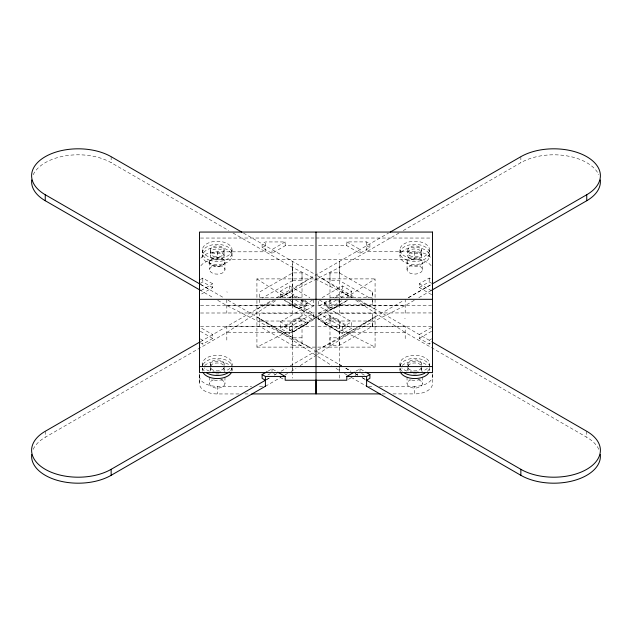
<?xml version="1.0" encoding="UTF-8"?>
<svg xmlns="http://www.w3.org/2000/svg" width="632" height="632" viewBox="0 0 632 632"><rect width="100%" height="100%" fill="white"/><g stroke="black" fill="none" stroke-linecap="round" stroke-linejoin="round"><path stroke-width="0.47" stroke-dasharray="3.16 2.37" d="M238.999 393.941L217.282 393.957A17.751 10.254 -0.1 0 1 199.522 383.719L199.515 373.236M292.711 298.738L292.711 305.564L375.076 347.11L375.076 298.407M292.711 297.759L292.703 261.49L292.703 280.505L262.288 298.075M329.975 345.42L329.983 337.812L339.297 337.82L372.248 318.789L372.248 313.401L329.983 313.409L329.975 321.017L372.248 321.009L372.248 326.404L339.297 345.435L329.975 345.42L329.983 313.409M339.305 378.118L339.297 323.742M339.297 345.435L339.297 326.404L405.199 326.404L405.199 340.055M339.297 313.156L339.297 299.505M339.297 275.133L339.297 261.474L339.297 305.548L256.924 347.11L256.924 298.407M346.826 245.706L346.826 241.906L366.592 241.906L369.894 243.81L369.894 247.618L360.003 253.321L346.826 245.706L316.964 245.69M366.592 241.906L366.592 251.757L414.742 251.781A17.751 10.246 0 0 1 431.143 258.109M372.248 326.404L372.248 313.401M405.199 313.156L405.199 299.505M407.048 269.635L407.048 262.019M393.025 393.902L414.742 393.902L414.742 386.302A17.751 10.254 0 0 0 432.501 376.04L432.501 374.12M431.143 265.724A17.751 10.246 0 0 0 414.742 259.397L414.742 251.781M422.437 269.643L422.437 262.019M432.501 373.804L432.501 383.648A17.751 10.254 0 0 1 414.742 393.902M33.188 449.328A46.602 26.907 0 0 1 45.251 437.265L226.801 332.448L276.224 300.318M280.347 297.64L309.174 278.894M314.941 317.991L292.703 332.448L226.809 332.495M315.763 317.454L342.125 300.318M346.241 297.64L375.076 278.894L375.076 297.435M291.004 371.513L295.997 368.353M300.113 365.675L316.593 354.963M317.414 354.433L375.076 316.94M292.703 356.803L293.185 356.519M200.328 279.526L202.801 278.096L212.684 283.8L212.692 287.607L200.328 294.733M285.182 245.745L285.174 241.938L265.408 241.945L262.114 243.849L262.114 247.657L271.997 253.353L285.182 245.745L314.08 245.722M200.328 283.334L202.801 281.904L212.692 287.607M262.114 247.657L265.408 245.753M201.158 290.451L212.684 283.8M285.174 241.938L271.997 249.545L271.997 253.353M298.857 297.775L289.543 292.387L280.316 297.719L280.316 291.249L289.543 285.925L309.877 297.664M200.336 341.762L272.447 300.105M276.571 297.719L314.151 276.026M315.005 275.528L388.459 233.121M200.336 342.71L202.809 344.14L212.692 338.428L212.684 334.62L199.507 327.013M398.966 233.05L339.297 267.518L278.831 298.012M403.224 230.585L520.855 162.677A46.602 26.907 0 0 1 598.812 174.74M289.211 297.822L293.106 295.579L297.364 298.035M295.563 300.058L304.039 304.948L312.429 300.105M284.534 300.524L299.031 308.89L307.602 303.945L307.602 303.194M280.316 321.799L304.039 308.108L313.267 313.433L313.267 319.903L289.543 333.593L280.316 328.269L280.316 321.799L289.543 327.131L313.267 313.433M322.123 297.664L342.457 285.925L351.684 291.249L351.684 297.719L342.457 292.387L333.143 297.775M313.267 299.615L313.267 306.086L304.039 311.41L284.55 300.161M280.316 328.269L304.039 314.57L313.267 319.903M336.437 300.058L327.961 304.948L318.733 299.615L318.733 306.086L328.901 300.216M284.534 326.215L284.534 326.965L299.031 318.591L307.602 323.537L307.602 322.786M324.398 303.194L324.398 303.945L331.223 300.01M334.636 298.035L338.894 295.579L342.789 297.822M340.672 297.609L351.684 291.249M318.733 313.433L327.961 308.108L351.684 321.799L351.684 328.269L342.457 333.593L318.733 319.903L318.733 313.433L342.457 327.131L351.684 321.799M347.45 300.161L327.961 311.41L318.733 306.086M284.534 326.965L293.106 331.911L307.602 323.537M324.398 303.945L332.969 308.89L347.466 300.524M318.733 319.903L327.961 314.57L351.684 328.269M324.398 322.786L324.398 323.537L332.969 318.591L347.466 326.965L347.466 326.215M267.881 371.221L271.997 368.835L276.113 371.213M431.672 294.686L419.316 287.552L419.316 283.752L429.199 278.041L431.672 279.47M324.398 323.537L338.894 331.911L347.466 326.965M267.881 375.021L270.354 373.599M419.316 287.552L429.199 281.848L431.672 283.278M266.238 379.777L270.354 377.399M408.517 297.593L431.672 284.226M266.601 379.571L270.014 377.596M274.288 375.132L276.95 373.583M281.098 371.189L286.249 368.227M290.222 365.92L316.995 350.476M317.849 349.986L403.967 300.263M408.24 297.798L431.301 284.487M265.416 386.294L280.766 377.383M285.04 374.966L287.584 373.449M322.826 347.11L405.199 305.54L414.584 300.129M418.834 297.672L432.493 289.796M355.887 371.197L360.003 368.819L364.127 371.197M431.672 327.408L419.316 334.557L419.316 338.357L429.207 344.069L431.672 342.639M348.477 379.287L351.771 377.383M355.065 375.479L360.011 372.627M419.316 338.357L431.672 331.215M431.672 338.831L429.199 340.261L429.207 344.069M338.823 254.064L339.297 253.795M256.924 309.064L274.454 300.224M292.703 280.505L302.025 280.482L302.017 272.866L292.703 272.89L259.752 291.921L259.76 304.893L302.025 304.877L302.017 272.866M302.017 337.82L292.703 337.836L259.752 318.82M292.711 345.451L302.025 345.428L302.009 313.409L259.752 313.425L259.76 326.436L292.711 345.451L292.703 323.758M199.515 376.111A17.751 10.254 -0.1 0 0 217.266 386.35L251.662 386.31M259.523 386.302L263.449 386.302M200.494 238.051L314.025 238.003M316 238.003L431.506 238.051M200.865 258.172A17.751 10.246 0 0 1 217.266 251.844L265.416 251.797L265.408 241.945M200.873 265.788A17.751 10.246 0 0 1 217.274 259.46L314.041 259.389M316.988 259.349L414.742 259.397M256.924 297.435L256.924 278.894L375.076 278.894M259.752 297.285L302.017 297.261L302.025 304.877M329.983 272.866L329.991 304.877L372.248 304.861L372.248 291.889L339.297 272.874L329.983 272.866L329.983 280.474L339.297 280.49L371.403 299.015M200.494 305.264L315.012 305.264M317.975 305.264L431.506 305.264M226.809 305.604L292.703 305.54L292.703 300.666M339.297 305.548L405.199 305.54M200.494 313.006L315.02 312.951M317.975 312.943L431.506 312.943M259.752 321.032L302.017 321.017M200.51 326.673L315.028 326.618M317.975 326.602L431.506 326.61M598.812 449.328A46.602 26.907 0 0 0 586.749 437.265L405.199 332.448L339.297 332.448L317.88 318.528M256.924 347.11L375.076 347.11M368.567 386.278L372.493 386.278M379.374 386.278L414.742 386.302M244.924 393.933L249.861 393.926M382.163 393.902L387.1 393.902M233.034 233.05L292.703 267.494L353.17 298.012M357.546 300.224L375.076 309.064M309.174 347.11L226.801 305.54L217.424 300.184M226.801 291.873L227.283 292.142M366.592 245.714L369.894 247.618M346.826 241.906L360.003 249.514L360.003 253.321M419.316 283.752L432.493 291.36M243.541 233.121L316.142 275.038M316.995 275.528L355.429 297.719M359.553 300.105L431.672 341.683M33.188 174.74A46.602 26.907 0 0 1 111.145 162.677L228.776 230.585M303.099 300.216L313.267 306.086M300.777 300.01L307.602 303.945M280.316 291.249L291.328 297.609M361.654 373.575L364.948 375.479M200.328 284.282L209.39 289.511M341.786 365.904L339.297 364.474L339.305 370.51L341.011 371.498M345.933 368.306L350.91 371.174M355.058 373.567L358.36 375.479M362.476 377.857L365.778 379.761M200.7 284.487L223.76 297.798M228.034 300.263L315.005 350.476M315.858 350.973L341.485 365.762M345.751 368.227L350.878 371.189M355.152 373.654L357.712 375.132M361.986 377.596L365.399 379.571M199.515 289.851L213.166 297.672M344.416 373.449L346.976 374.942M351.234 377.383L366.6 386.278M200.336 331.294L212.692 338.428M273.648 373.591L275.299 374.547M280.237 377.391L283.531 379.287M200.328 338.91L202.801 340.332L202.809 344.14M404.717 318.441L405.199 318.726M322.826 278.894L351.653 297.64M355.777 300.318L405.199 332.448M256.924 278.894L285.759 297.64M289.875 300.318L317.059 317.991M256.924 316.94L317.059 356.037M317.88 356.574L331.887 365.675M336.003 368.353L339.297 370.494M372.248 291.889L372.248 297.253L329.991 297.261L329.991 304.877M372.248 300.398L372.248 304.861M360.003 368.819L360.011 371.671M292.703 299.521L292.719 313.172M292.711 366.212L292.719 378.134M271.997 368.835L271.997 371.695M226.801 299.552L226.817 313.211M226.817 340.103L226.809 326.46L292.711 326.42L292.711 370.526M224.96 262.075A7.695 4.44 0 0 1 213.418 265.922A7.695 4.44 0 0 1 213.418 258.235A7.695 4.44 0 0 1 224.96 262.075L224.968 269.69A7.695 4.44 0 0 1 213.426 273.538A7.695 4.44 0 0 1 213.426 265.851A7.695 4.44 0 0 1 224.968 269.69M224.96 377.035L224.968 383.695M217.266 251.844L217.274 259.46M217.266 386.35L217.282 393.957M209.571 262.083L209.579 269.698M209.579 377.043L209.587 383.711M202.801 278.096L202.801 281.904M586.749 431.277L586.749 437.265M520.855 156.689L520.855 162.677M429.531 250.09A14.797 8.54 0 0 1 406.945 257.082A14.797 8.54 0 0 1 407.751 242.293A14.797 8.54 0 0 1 429.531 250.09L429.531 256.252A14.797 8.54 0 0 1 406.945 263.244A14.797 8.54 0 0 1 407.751 248.455A14.797 8.54 0 0 1 429.531 256.252M429.547 364.119L429.547 367.2A14.797 8.54 0 0 1 427.335 371.434M429.547 367.966L429.547 370.281A14.797 8.54 0 0 0 429.168 368.061M429.199 278.041L429.199 281.848M422.437 376.98L422.437 383.648M421.631 249.822A6.889 3.974 0 0 1 411.298 253.266A6.889 3.974 0 0 1 411.298 246.377A6.889 3.974 0 0 1 421.631 249.822L421.631 255.984A6.889 3.974 0 0 1 411.298 259.428A6.889 3.974 0 0 1 411.298 252.539A6.889 3.974 0 0 1 421.631 255.984M421.647 363.85L421.647 365.391M421.647 366.931L421.647 370.012M407.869 363.85L407.869 365.391M407.869 366.931L407.869 370.012M407.853 249.822L407.853 255.984M407.048 376.98L407.055 383.648M399.969 363.582L399.969 366.663A14.797 8.54 0 0 0 403.974 372.777M399.969 368.203L399.969 369.744M399.953 249.553L399.953 255.715M342.457 285.925L342.457 292.387M342.457 327.131L342.457 333.593M338.894 294.828L338.894 295.579M338.894 331.16L338.894 331.911M332.969 308.147L332.969 308.89M332.969 317.841L332.969 318.591M327.961 304.948L327.961 314.57M304.039 304.948L304.039 314.57M299.031 308.147L299.031 308.89M299.031 317.841L299.031 318.591M293.106 294.828L293.106 295.579M293.106 331.16L293.106 331.911M292.703 267.494L292.703 299.694M289.543 285.925L289.543 292.387M289.543 327.131L289.543 333.593M232.031 250.098A14.797 8.54 0 0 1 209.445 257.09A14.797 8.54 0 0 1 210.243 242.309A14.797 8.54 0 0 1 232.031 250.098L232.031 256.26A14.797 8.54 0 0 1 209.445 263.26A14.797 8.54 0 0 1 210.243 248.471A14.797 8.54 0 0 1 232.031 256.26M232.047 364.127L232.047 367.208M232.047 367.982L232.047 370.289M224.131 249.83A6.889 3.974 0 0 1 213.798 253.274A6.889 3.974 0 0 1 213.798 246.385A6.889 3.974 0 0 1 224.131 249.83L224.131 256A6.889 3.974 0 0 1 213.798 259.444A6.889 3.974 0 0 1 213.798 252.555A6.889 3.974 0 0 1 224.131 256M224.147 363.858L224.147 365.399M224.147 366.939L224.147 370.02M210.369 363.858L210.369 365.399M210.369 366.939L210.369 370.02M210.353 249.83L210.353 256M202.469 363.59L202.469 366.671A14.797 8.54 0 0 1 215.788 358.439A14.797 8.54 0 0 1 231.66 364.988M202.469 368.211L202.469 369.76M202.453 249.569L202.453 255.731M199.522 373.883L199.522 383.719M111.145 156.689L111.145 162.677M45.251 431.277L45.251 437.265M222.709 379.145A7.687 4.44 0 0 1 211.831 379.145M223.91 367.974A6.889 3.974 0 0 1 217.258 370.921A6.889 3.974 0 0 1 210.606 367.974M210.606 365.912A6.889 3.974 0 0 1 217.258 362.966A6.889 3.974 0 0 1 223.91 365.912M211.293 365.849A6.889 3.974 0 0 1 217.258 359.885A6.889 3.974 0 0 1 223.222 365.849M202.856 365.81A14.797 8.54 0 0 1 217.076 355.318A14.797 8.54 0 0 1 231.739 365.604M229.835 368.361A14.797 8.54 0 0 1 224.249 371.387M209.461 371.118A14.797 8.54 0 0 1 204.223 367.895M231.952 367.95A14.797 8.54 0 0 1 229.835 371.442M204.223 370.976A14.797 8.54 0 0 1 202.856 368.891M223.222 368.037A6.889 3.974 0 0 1 223.91 371.055M219.043 373.868A6.889 3.974 0 0 1 215.472 373.868M210.606 371.055A6.889 3.974 0 0 1 211.293 368.037M231.66 368.069A14.797 8.54 0 0 1 231.423 372.493M202.619 371.245A14.797 8.54 0 0 1 202.777 368.274M204.681 365.525A14.797 8.54 0 0 1 230.293 365.983M221.121 379.856A7.695 4.44 -0.1 0 1 223.175 386.555A7.695 4.44 -0.1 0 1 211.38 386.563A7.695 4.44 -0.1 0 1 213.434 379.856M420.185 379.137A7.687 4.44 0 0 1 409.307 379.137M418.589 379.793A7.695 4.448 0 0 1 420.636 386.5A7.695 4.448 0 0 1 408.849 386.5A7.695 4.448 0 0 1 410.895 379.793M305.066 300.421A7.687 4.44 0 0 1 305.066 306.702A7.687 4.44 0 0 1 294.196 306.702A7.687 4.44 0 0 1 294.196 300.421M337.788 300.413A7.687 4.44 0 0 1 337.788 306.694A7.687 4.44 0 0 1 326.918 306.694A7.687 4.44 0 0 1 326.918 300.413M421.418 367.958A6.889 3.974 0 0 1 414.758 370.905A6.889 3.974 0 0 1 408.106 367.958M408.106 365.904A6.889 3.974 0 0 1 414.758 362.95A6.889 3.974 0 0 1 421.418 365.904M408.793 365.833A6.889 3.974 0 0 1 414.758 359.869A6.889 3.974 0 0 1 420.73 365.833M400.356 365.802A14.797 8.54 0 0 1 414.576 355.31A14.797 8.54 0 0 1 429.247 365.596M427.335 368.345A14.797 8.54 0 0 1 421.757 371.379M406.969 371.11A14.797 8.54 0 0 1 401.723 367.887M400.072 365.92A14.797 8.54 0 0 1 413.928 358.399A14.797 8.54 0 0 1 429.168 364.98M420.73 368.022A6.889 3.974 0 0 1 421.418 371.039M416.543 373.852A6.889 3.974 0 0 1 412.98 373.852M408.106 371.039A6.889 3.974 0 0 1 408.793 368.022M400.119 371.237A14.797 8.54 0 0 1 400.277 368.266M402.189 365.509A14.797 8.54 0 0 1 427.801 365.975M295.8 326.302A7.687 4.44 0 0 0 307.334 322.454A7.687 4.44 0 0 0 295.8 318.607A7.687 4.44 0 0 0 295.8 326.302M409.299 265.156A7.695 4.44 0 0 0 422.176 263.173A7.695 4.44 0 0 0 412.751 257.73A7.695 4.44 0 0 0 409.299 265.156M409.299 272.779A7.695 4.44 0 0 0 422.168 270.788A7.695 4.44 0 0 0 412.751 265.345A7.695 4.44 0 0 0 409.299 272.779M211.815 265.132A7.687 4.44 0 0 0 224.684 263.141A7.687 4.44 0 0 0 215.267 257.706A7.687 4.44 0 0 0 211.815 265.132M213.798 256.363A6.889 3.974 0 0 0 224.131 252.911A6.889 3.974 0 0 0 213.798 249.466A6.889 3.974 0 0 0 213.798 256.363M209.445 260.171A14.797 8.54 0 0 0 232.031 253.179A14.797 8.54 0 0 0 210.243 245.39A14.797 8.54 0 0 0 209.445 260.171M409.868 255.715A6.889 3.974 0 0 0 421.394 253.93A6.889 3.974 0 0 0 412.957 249.063A6.889 3.974 0 0 0 409.868 255.715M406.945 260.163A14.797 8.54 0 0 0 429.531 253.171A14.797 8.54 0 0 0 407.751 245.374A14.797 8.54 0 0 0 406.945 260.163M328.522 326.294A7.687 4.44 0 0 0 340.055 322.446A7.687 4.44 0 0 0 328.522 318.599A7.687 4.44 0 0 0 328.522 326.294"/><path stroke-width="0.95" d="M199.515 289.345L199.515 326.649L199.507 312.982M432.501 343.302L432.493 312.943L432.501 326.57M432.493 279.944L432.493 295.16M199.846 342.015L45.251 431.277A46.602 26.907 0 0 0 45.251 469.323A46.602 26.907 0 0 0 111.145 469.323L265.748 380.061M390.165 232.134L520.855 156.689A46.602 26.907 0 0 1 586.749 156.689A46.602 26.907 0 0 1 586.749 194.735L586.749 200.723L431.624 290.286M265.408 380.259L262.114 378.355L262.114 374.547L267.052 371.695M432.154 283.989L586.749 194.735M31.703 454.534A46.602 26.907 0 0 0 58.974 480.794A46.602 26.907 0 0 0 111.145 475.311L265.424 386.239M277.764 372.161L285.174 376.435L285.182 380.243L346.826 380.235L346.826 376.435L354.244 372.153M346.826 376.435L366.6 376.435L369.894 374.531L365.77 372.153M366.6 380.235L369.894 378.331L369.894 374.531M199.507 299.315L432.493 299.315M199.507 366.576L432.493 366.576M262.114 374.547L265.408 376.451L285.174 376.435M251.836 393.926L316.016 393.862L316 232.062M380.188 393.902L316.008 393.894L316 380.235M241.835 232.134L111.145 156.689A46.602 26.907 0 0 0 45.251 156.689A46.602 26.907 0 0 0 45.251 194.735L45.251 200.723L200.376 290.286M432.154 342.015L586.749 431.277A46.602 26.907 0 0 1 586.749 469.323A46.602 26.907 0 0 1 520.855 469.323L366.252 380.061M45.251 194.735L199.846 283.989M366.576 386.239L520.855 475.311A46.602 26.907 0 0 0 573.027 480.794A46.602 26.907 0 0 0 600.297 454.534M432.493 326.934L432.501 330.733M432.493 338.357L432.501 342.157M366.6 376.435L366.6 386.278M265.408 376.451L265.416 386.294M199.507 280L199.515 289.851M199.507 330.82L199.507 327.013L199.507 342.236M520.855 469.323L520.855 475.311M111.145 469.323L111.145 475.311M220.639 372.177A14.797 8.54 0 0 1 212.984 372.035M229.298 371.908A14.797 8.54 0 0 1 206.474 372.793M231.423 372.493A14.797 8.54 0 0 1 217.44 378.568A14.797 8.54 0 0 1 203.204 372.69M45.251 200.723A46.602 26.907 0 0 1 31.703 179.954M600.297 179.954A46.602 26.907 0 0 1 586.749 200.723M418.139 372.161A14.797 8.54 0 0 1 410.484 372.027M424.894 373.157A14.797 8.54 0 0 1 403.974 372.777M428.923 372.477A14.797 8.54 0 0 1 414.3 378.552A14.797 8.54 0 0 1 400.356 371.964M432.493 232.062L199.507 232.062L199.507 372.572L432.493 372.572L432.493 232.062"/></g></svg>
